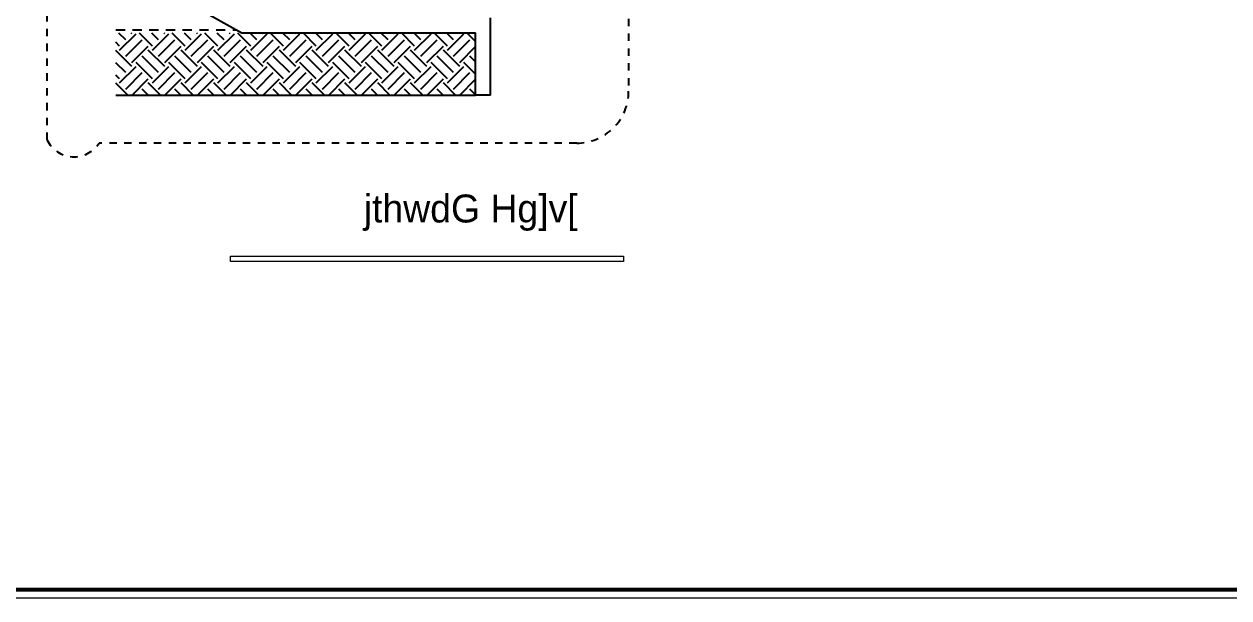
# Model space of a CAD drawing. Header units: inches. Extents: x -351 to 2582, y -266 to 144.
# Drawn here: x 438.15 to 454.39, y -76.44 to -68.7 of the extents above; entities that cross this region are included whole.
import ezdxf
from ezdxf.enums import TextEntityAlignment as Align

# ---------------------------------------------------------------- set-up
doc = ezdxf.new("R2010")
doc.units = ezdxf.units.IN
doc.header["$MEASUREMENT"] = 0
doc.linetypes.add('DASHED2', pattern=[0.375, 0.25, -0.125])
doc.linetypes.add('DD', pattern=[0.2, 0.1, -0.1])
for name, color, linetype, lineweight in [('COLUMNS', 1, 'Continuous', 20), ('Frame', 43, 'Continuous', 9), ('text', 6, 'Continuous', 13)]:
    doc.layers.add(name, color=color, linetype=linetype, lineweight=lineweight)
for name, color, linetype in [('Hatch-02', 8, 'Continuous'), ('Kitchen-slab', 21, 'Continuous'), ('LOGO', 7, 'Continuous'), ('Viod', 10, 'Continuous'), ('WALL', 7, 'Continuous')]:
    doc.layers.add(name, color=color, linetype=linetype)
doc.styles.add('XARAB', font='XARB.SHX', dxfattribs={"height": 0.2})

# ---------------------------------------------------------------- blocks, each defined once
blk = doc.blocks.new('A$C7E5B4212')
at = {"layer": 'LOGO', "const_width": 0.05}
blk.add_lwpolyline([(0.832, 0.832), (41.132, 0.832), (41.132, 29.382), (0.832, 29.382)], close=True, dxfattribs=at)
blk = doc.blocks.new('ttwttt')
at = {"layer": 'LOGO', "color": 240, "lineweight": -2}
blk.add_line((-0.13, -0.128), (52.884, -0.128), dxfattribs=at)
at = {"layer": 'LOGO', "xscale": 1.309217692210943, "yscale": 1.309217692210943, "zscale": 1.309217692210943}
blk.add_blockref('A$C7E5B4212', (-1.089, -1.089), dxfattribs=at)

msp = doc.modelspace()

# ---------------------------------------------------------------- hatches: boundary and pattern name
at = {"layer": 'WALL'}
h = msp.add_hatch(dxfattribs=at)
h.set_pattern_fill('EARTH', color=37, scale=1.25, angle=45, style=0)
h.set_pattern_definition([(45, (441.81333, -69.21905), (0, 0.44194), [0.3125, -0.3125]), (45, (441.73046, -69.1362), (0, 0.44194), [0.3125, -0.3125]), (45, (441.6476, -69.05332), (0, 0.44194), [0.3125, -0.3125]), (135, (441.6476, -68.99808), (-0.44194, 3e-17), [0.3125, -0.3125]), (135, (441.73046, -68.91522), (-0.44194, 3e-17), [0.3125, -0.3125]), (135, (441.81333, -68.83235), (-0.44194, 3e-17), [0.3125, -0.3125])])
h.paths.add_polyline_path([(444.238, -69.659), (444.238, -68.819), (441.779, -68.819), (441.707, -68.823), (439.388, -68.823), (439.388, -69.659)])

# ---------------------------------------------------------------- linework, layer by layer
at = {"layer": 'COLUMNS', "color": 1, "ltscale": 0.5}
msp.add_lwpolyline([(440.931, -71.829), (446.231, -71.829), (446.231, -71.904), (440.931, -71.904)], close=True, dxfattribs=at)
at = {"layer": 'Hatch-02', "linetype": 'DASHED2', "ltscale": 0.5}
msp.add_line((439.388, -68.779), (441.014, -68.779), dxfattribs=at)
msp.add_line((439.388, -68.779), (441.014, -68.779), dxfattribs=at)
at = {"layer": 'Kitchen-slab', "ltscale": 0.5}
for p, q in [((440.487, -68.487), (441.087, -68.819)), ((444.438, -69.659), (444.438, -68.619)), ((441.087, -68.819), (444.238, -68.819)), ((444.238, -69.659), (444.238, -68.819)), ((439.388, -69.659), (444.238, -69.659)), ((444.438, -69.659), (444.238, -69.659))]:
    msp.add_line(p, q, dxfattribs=at)
at = {"layer": 'Viod', "linetype": 'DD'}
msp.add_lwpolyline([(439.161, -55.329), (445.6, -55.329, -0.414214), (446.3, -56.029), (446.3, -69.607, -0.414214), (445.6, -70.307), (439.161, -70.307, -0.584735), (438.461, -70.265), (438.461, -56.029, -0.414214)], format="xyb", close=True, dxfattribs=at)

# ---------------------------------------------------------------- block references
at = {"layer": 'Frame', "xscale": 0.871754405622811, "yscale": 0.871754405622811, "zscale": 0.871754405622811}
msp.add_blockref('ttwttt', (424.329, -76.327, -21.138), dxfattribs=at)

# ---------------------------------------------------------------- texts
at = {"layer": 'text', "color": 7, "ltscale": 0.2, "style": 'XARAB'}
msp.add_text('jthwdG Hg]v[', height=0.37674, dxfattribs=at).set_placement((445.613, -71), align=Align.TOP_RIGHT)

doc.saveas('drawing.dxf')
